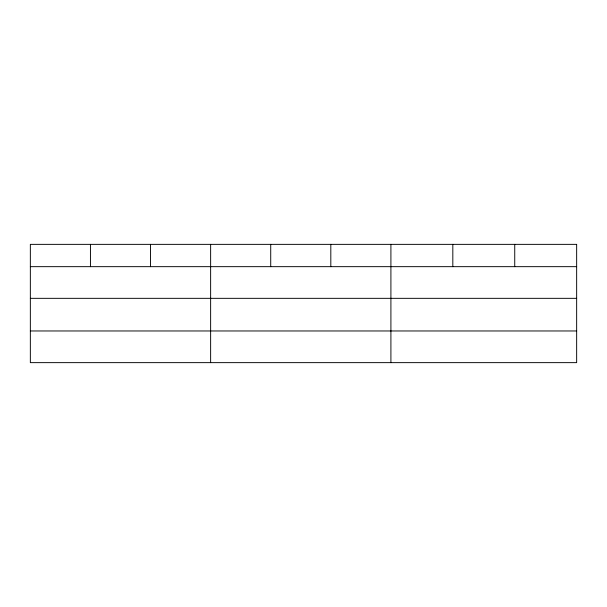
<?xml version="1.0" encoding="UTF-8"?>
<svg xmlns="http://www.w3.org/2000/svg" width="607" height="607" viewBox="0 0 607 607"><rect width="100%" height="100%" fill="white"/><g stroke="black" fill="none" stroke-linecap="round" stroke-linejoin="round"><path stroke-width="0.91" d="M30.35 266.663L576.65 266.663M30.35 298.333L576.65 298.333M30.35 330.967L576.65 330.967M514.736 244.363L514.736 266.663M452.822 244.363L452.822 266.663M390.908 244.363L390.908 362.637M330.815 244.363L330.815 266.663M270.722 244.363L270.722 266.663M210.629 244.363L210.629 362.637M150.536 244.363L150.536 266.663M90.443 244.363L90.443 266.663M576.65 244.363L30.35 244.363L30.35 362.637L576.65 362.637L576.65 244.363"/></g></svg>
